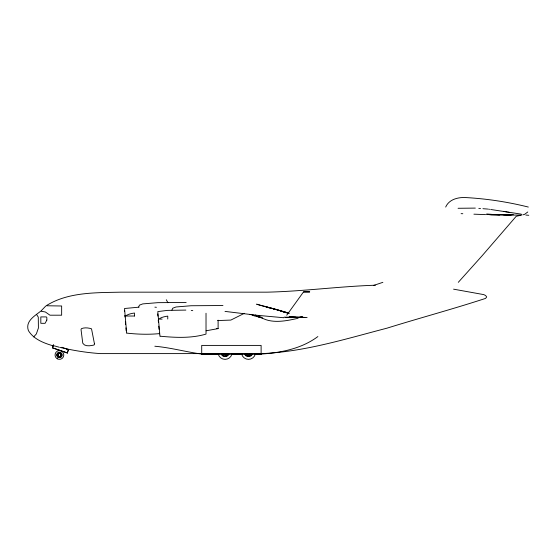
<?xml version="1.0" encoding="UTF-8"?>
<svg xmlns="http://www.w3.org/2000/svg" width="557" height="557" viewBox="0 0 557 557"><rect width="100%" height="100%" fill="white"/><g stroke="black" fill="none" stroke-linecap="round" stroke-linejoin="round"><path stroke-width="0.84" d="M61.924 347.276L68.434 349.601L67.411 352.971L52.455 347.895L53.34 344.957M52.455 347.895L53.569 344.867M67.181 353.054L68.434 349.601M138.637 306.977L139.473 305.132L142.759 303.899L157.77 302.667L186.156 302.479M171.911 310.061L172.747 308.209L176.04 306.977L191.044 305.744L222.96 305.528M223.475 353.946L223.475 355.046L224.429 354.496L224.116 353.946M224.387 354.496L223.496 355.011M226.678 353.946L226.998 354.496L226.045 355.046L226.045 353.946M225.773 354.496L226.065 353.98M226.95 354.496L226.065 355.011M246.89 353.946L246.89 355.046L247.844 354.496L247.531 353.946M249.459 353.946L249.459 355.046L250.413 354.496L250.093 353.946M250.365 354.496L249.48 355.011M60.024 353.27L59.091 353.598L59.432 353.006L60.421 353.953L60.024 353.27L60.407 353.291M58.819 356.675L58.436 356.02L58.436 356.703L59.028 356.362M60.817 354.642L60.804 356.174L60.462 355.582L61.214 355.324L60.817 354.642L61.2 354.67M60.407 356.675L60.421 356.02L59.432 356.967L59.091 356.376L60.616 356.362M445.677 207.051C449.193 198.974 458.898 196.941 466.85 197.631C487.57 198.849 508.179 202.024 528.314 207.051M303.516 291.924L309.678 291.91L303.516 291.924L286.702 315.248M458.293 282.329L482.056 255.837L516.221 216.29L520.342 215.364M41.204 310.785L45.646 306.155M53.305 345.897C43.968 343.119 33.726 339.352 28.407 330.635C25.065 321.25 34.631 316 40.731 311.168L45.354 311.976L49.956 315.199L61.646 315.199L61.646 305.995L46.147 305.758C68.1 291.965 95.72 292.738 120.834 292.167L266.866 292.167C303.133 291.381 339.143 286.395 375.376 285.219M527.778 211.98L524.457 214.445L522.807 214.814M58.332 350.423L58.729 350.137M317.873 336.567C301.546 348.731 281.027 352.727 261.115 354.085M33.685 336.901L36.337 333.963L38.412 328.024L38.28 317.114L36.595 314.517M58.053 356.174L58.394 355.582L57.448 354.983L58.039 354.642L58.053 356.174L57.74 355.965M222.856 354.148L223.364 353.848L222.306 353.876M224.568 354.544L225.627 354.524L225.077 355.477L224.527 354.524L225.592 354.544M227.855 353.876L226.748 353.876M246.271 354.148L246.786 353.848L245.721 353.876M247.983 354.544L249.042 354.524L248.492 355.477L247.942 354.524L249.007 354.544M251.27 353.876L250.163 353.876M244.356 313.319L230.849 320.08L217.648 320.56M373.482 285.497L382.868 282.329M298.106 318.27C285.532 321.138 270.041 324.383 258.859 315.965M206.125 330.781L218.107 328.616L218.107 320.171M513.387 214.724L503.542 214.849M159.49 333.615C148.67 334.666 137.69 334.325 126.899 333.128M299.722 317.086L302.66 316.947L300.933 316.912M295.711 317.218L284.112 317.177M139.062 307.165L124.531 308.501L126.669 333.072M458.07 208.283L475.337 208.102M528.774 215.28L525.85 215.072M162.101 319.105L158.87 319.105A14.517 5.688 0 0 1 167.761 316.118L167.761 319.015M58.095 349.573L58.764 349.573M58.095 350.59L60.762 350.59M58.833 353.27L58.053 354.586L57.712 353.994L59.028 353.611L58.45 353.291M201.676 353.604L100.497 353.604C86.711 352.692 73.322 350.492 60.065 347.415M261.651 353.604C304.442 351.864 345.841 338.865 387.024 328.157C419.804 317.956 452.994 309.065 485.613 298.385L486.707 296.951L485.613 295.516L483.768 294.611L453.572 289.167M201.711 353.904L261.115 353.904M201.711 353.974L261.115 353.974M218.929 354.168L201.711 354.168L201.711 345.403L261.115 345.403L261.115 354.168L255.092 354.168M231.844 354.168L242.177 354.168M57.656 354.67L58.025 354.67M247.503 355.011L246.619 354.496M490.689 214.751L521.665 215.141L521.248 214.139L490.689 209.481M283.889 317.748L257.174 315.297L225.014 311.398M185.857 310.089L167.532 310.381L157.805 311.579L159.943 336.156M485.607 214.619L473.91 214.173M489.547 214.737L499.469 215.037M500.325 214.703L486.505 214.194L511.089 215.176M285.553 317.615L307.116 317.56L289.167 316.376M461.105 213.651L462.811 213.721M478.797 208.367L480.531 208.506M482.933 208.694L487.744 209.063M260.258 317.184L261.894 317.316M154.888 307.158L156.42 307.297M191.232 310.507L192.764 310.639M154.846 346.231C170.679 347.645 185.996 351.927 201.711 354.085M160.172 336.212C175.371 337.626 191.225 338.475 206.02 334.089L206.02 313.25M216.541 328.365L218.107 328.616M264.018 306.218L278.437 309.971L283.715 312.059M267.576 307.527L271.238 308.16L288.965 313.368M273.766 309.142L275.966 309.525M503.542 211.333L506.961 211.939M507.817 212.092L509.098 212.342M488.552 209.126L489.547 209.328M59.223 347.227L54.12 345.82M249.682 314.378L255.148 315.68M259.444 317.121L253.978 315.812L251.987 314.524M262.605 318.11L258.706 317.177L255.391 315.032M261.623 305.682L270.263 307.889M260.843 305.48L256.603 304.171L289.125 313.208M280.15 310.59L288.77 313.125M52.685 347.805L67.411 352.971M66.798 349.176L68.205 349.692M282.733 311.412L286.5 312.895M250.204 353.848L250.713 354.148M226.79 353.848L227.298 354.148M167.915 302.73L166.299 299.763M157.708 313.897L157.896 316.098M158.244 320.066L158.439 322.357M158.773 326.179L159.044 329.333M159.379 333.121L159.441 333.88M124.434 310.813L124.496 311.579M124.824 315.359L124.97 316.982M125.367 321.57L125.631 324.627M125.917 327.871L126.167 330.795M255.343 354.106A7.095 7.095 0 0 1 241.641 354.106M231.928 354.106A7.095 7.095 0 0 1 218.226 354.106M251.834 354.203A3.857 3.857 0 0 1 245.15 354.203M252.307 354.475A4.407 4.407 0 0 1 244.676 354.475M228.419 354.203A3.857 3.857 0 0 1 221.735 354.203M228.892 354.475A4.407 4.407 0 0 1 221.261 354.475M94.474 343.899L94.022 345.027C90.645 345.82 84.81 346.92 82.77 343.209L81.023 329.514L81.413 328.672C84.379 327.377 88.438 327.788 91.522 328.811L94.474 343.899M46.851 320.059L45.11 323.318L40.821 323.318L40.821 316.912L46.37 316.912L46.851 317.608L46.851 320.059M60.804 353.799L60.804 354.586L60.804 353.799M134.488 316.021L125.597 316.021A14.517 5.688 0 0 1 134.488 313.034L134.488 316.021M57.239 358.785A4.386 4.386 0 0 0 63.811 354.983A4.386 4.386 0 0 0 57.239 351.188A4.386 4.386 0 0 0 57.239 358.785M58.234 357.051A2.381 2.381 0 0 0 61.813 354.983A2.381 2.381 0 0 0 58.234 352.922A2.381 2.381 0 0 0 58.234 357.051M58.067 357.343A2.722 2.722 0 0 0 62.154 354.983A2.722 2.722 0 0 0 58.067 352.63A2.722 2.722 0 0 0 58.067 357.343"/></g></svg>
